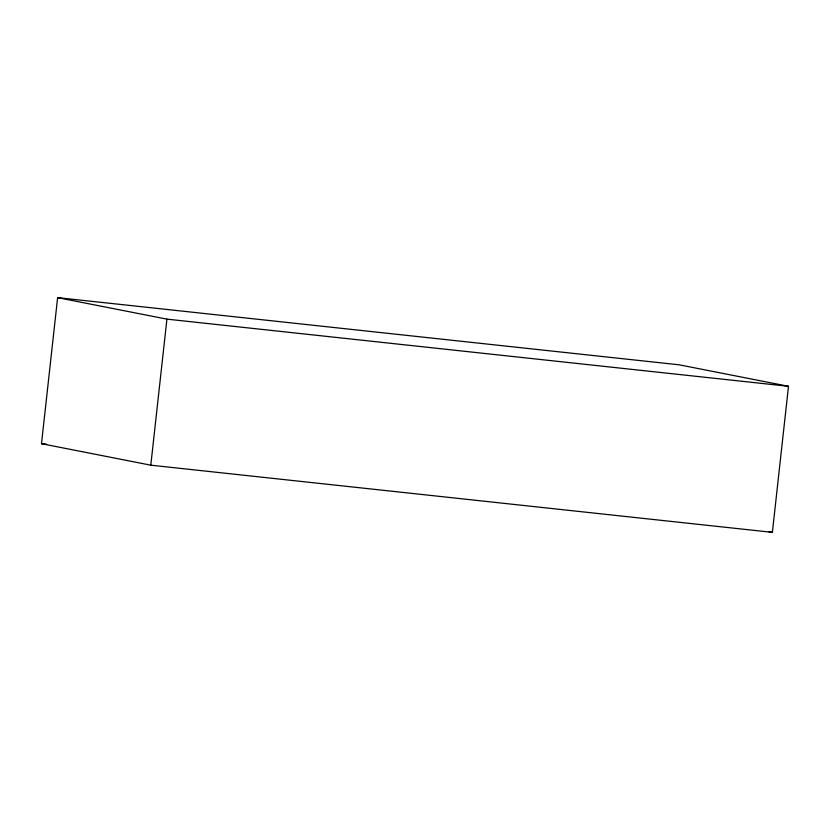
<?xml version="1.0" encoding="UTF-8"?>
<svg xmlns="http://www.w3.org/2000/svg" width="830" height="830" viewBox="0 0 830 830"><rect width="100%" height="100%" fill="white"/><g stroke="black" fill="none" stroke-linecap="round" stroke-linejoin="round"><path stroke-width="1.25" d="M41.5 443.697L57.623 297.648L679.199 364.816L788.5 386.303L772.377 532.352L150.801 465.184L41.5 443.697L46.646 444.247M150.801 465.184L166.923 319.135L57.623 297.648M166.923 319.135L788.5 386.303M768.559 531.594L772.377 532.352"/></g></svg>
